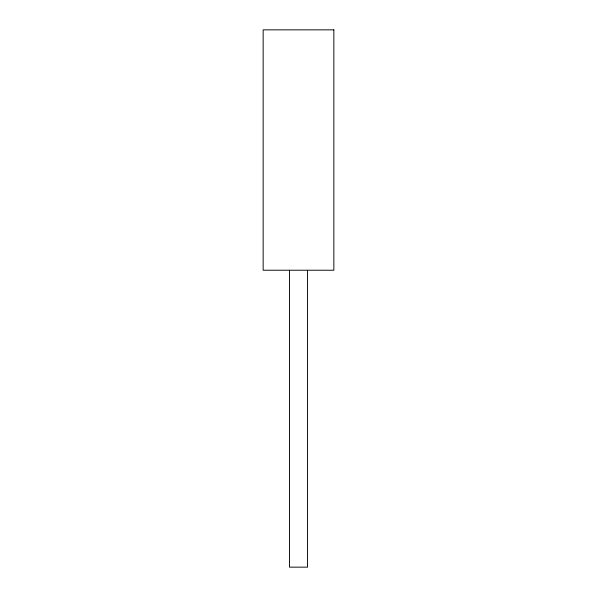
<?xml version="1.0" encoding="UTF-8"?>
<svg xmlns="http://www.w3.org/2000/svg" width="597" height="597" viewBox="0 0 597 597"><rect width="100%" height="100%" fill="white"/><g stroke="black" fill="none" stroke-linecap="round" stroke-linejoin="round"><path stroke-width="0.9" d="M307.552 270.225L307.552 567.15L289.448 567.15L289.448 270.225M333.85 29.85L263.15 29.85L263.15 270.225L333.85 270.225L333.85 29.85"/></g></svg>
